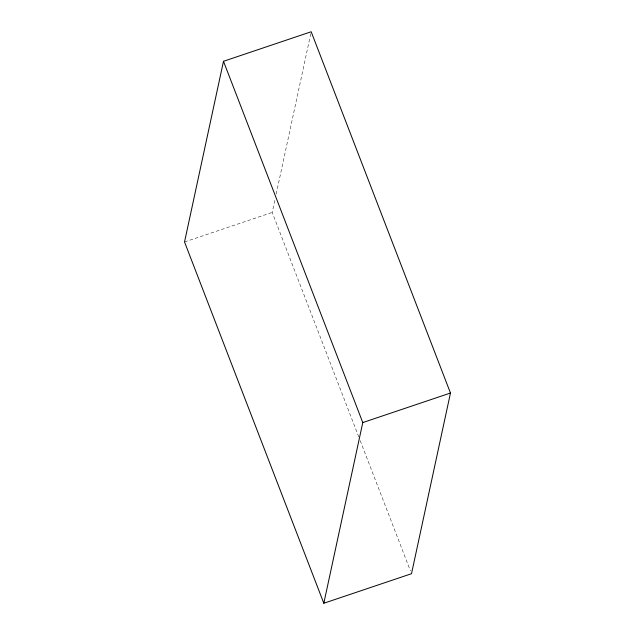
<?xml version="1.0" encoding="UTF-8"?>
<svg xmlns="http://www.w3.org/2000/svg" width="635" height="635" viewBox="0 0 635 635"><rect width="100%" height="100%" fill="white"/><g stroke="black" fill="none" stroke-linecap="round" stroke-linejoin="round"><path stroke-width="0.48" stroke-dasharray="3.17 2.38" d="M358.791 436.959L272.224 212.431L275.138 198.906M276.185 194.072L310.769 33.679M184.531 241.975L272.224 212.431M360.212 440.65L410.44 570.936"/><path stroke-width="0.95" d="M223.488 61.293L184.531 241.975L323.818 603.25L411.512 573.707L450.469 393.025L311.182 31.75L223.488 61.293L362.776 422.569L323.818 603.25M362.776 422.569L450.469 393.025"/></g></svg>
